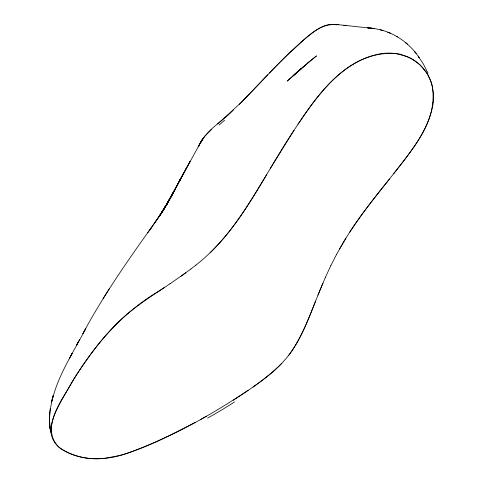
<?xml version="1.0" encoding="UTF-8"?>
<svg xmlns="http://www.w3.org/2000/svg" width="483" height="483" viewBox="0 0 483 483"><rect width="100%" height="100%" fill="white"/><g stroke="black" fill="none" stroke-linecap="round" stroke-linejoin="round"><path stroke-width="0.72" d="M49.755 412.899L49.435 421.973L50.093 428.656M50.226 408.467L49.508 415.229L49.435 421.973C49.508 387.469 70.464 357.927 85.835 328.458L82.895 333.668C102.801 296.405 126.938 261.677 151.529 227.402L147.701 232.806M432.75 102.396C430.872 123.739 417.952 141.845 405.545 158.496C386.738 183.148 366.229 206.555 349.414 232.667M200.693 142.92C207.69 128.774 223.055 121.106 233.579 109.792M315.628 301.018C308.033 319.861 300.909 339.326 288.448 355.621M318.013 295.101L325.397 277.351M322.855 283.243C313.618 304.749 306.627 327.414 294.171 347.392C284.034 363.85 268.633 376.052 253.02 387.022M325.433 277.272L330.77 265.747M201.465 141.41L204.502 136.399L211.645 129.341M330.752 265.795L336.5 254.529M176.126 187.513L180.509 178.97L173.651 192.047L181.566 177.201M172.051 194.764L165.095 207.219L184.047 172.479L179.537 180.859L180.509 178.97M185.671 169.412L182.151 176.09L190.175 161.25L185.671 169.412L186.589 167.692M69.226 358.869L72.209 353.218L70.24 356.937M179.537 180.859L202.661 138.766L198.229 146.747L201.846 140.1M172.177 194.486L173.216 192.542L167.408 203.126M78.469 341.584L76.453 345.309L79.562 339.573M336.512 254.505L345.979 238.095M174.369 190.604L166.381 205.329L175.613 188.678M155.025 222.403L166.261 205.329L161.002 213.54L168.271 201.985L159.517 216.082L173.337 192.747L162.807 211.143L171.079 196.738M160.489 214.971L165.319 206.549M339.561 248.944C353.556 223.858 371.56 201.357 389.485 179.024M168.549 200.94L169.787 198.791M395.698 53.474C347.682 50.606 317.234 94.867 294.026 130.338C262.975 176.247 240.631 230.137 195.905 265.113M270.305 168.489L294.056 130.253M266.592 174.731C249.953 202.166 233.422 230.3 210.129 252.736M109.496 288.405L103.054 298.742M163.145 210.141L164.649 207.732M157.331 219.367L162.596 211.017L161.002 213.54M298.114 124.131C318.243 94.01 343.027 60.303 381.135 53.655A59.367 45.988 -43.1 0 1 392.25 53.221L400.033 54.078L408.92 57.525A68.713 53.625 -44.6 0 1 412.554 59.481L416.612 62.204A68.399 53.353 -44.6 0 1 422.547 67.62L425.571 71.351A68.664 53.547 -44.6 0 1 427.787 74.702L431.554 82.756L433.42 93.062A58.775 45.988 -41.8 0 1 433.173 103.199C428.832 130.555 410.079 152.574 393.615 173.765M151.197 227.976L160.688 214.156M156.969 219.56L149.319 230.512M267.757 74.793L240.757 102.909L217.604 124.004M269.315 73.072C280.907 61.287 292.45 49.411 305.075 38.718C314.035 31.636 324.661 21.958 337.025 24.844M281.927 363.222C267.588 377.845 250.26 389.063 233.241 400.262M239.29 104.328C256.467 87.224 272.533 69.039 290.096 52.315C303.402 41.435 317.361 22.653 336.428 24.748M296.52 72.716L308.872 62.102L287.168 81.108L305.135 65.259M292.94 75.916L301.392 68.471L297.208 72.106M293.694 75.221L297.92 71.49L294.479 74.527M190.9 269.001L195.965 265.07M190.924 268.983L180.582 276.517M185.768 272.804L169.938 283.817M248.214 390.27C210.395 415.567 170.119 437.96 127.21 453.332C105.3 461.072 78.934 461.597 59.361 447.602C38.712 427.823 63.557 398.149 73.615 379.487C85.249 361.266 97.808 343.504 112.678 327.758C129.221 309.983 150.026 297.123 170.058 283.744M159.42 290.832C121.523 312.906 92.778 347.029 70.663 384.377C61.293 402.466 36.817 433.686 62.404 449.637M159.559 290.742L164.794 287.27M200.789 419.407L206.356 416.334M195.132 422.45C171.622 434.471 148.033 446.974 122.664 454.624A90.206 59.669 -12.8 0 1 110.088 457.304C94.088 460.818 76.869 458.041 62.724 449.824M367.183 27.821L372.58 28.37L343.811 25.273M338.818 24.724L337.569 24.615L344.391 25.339M345.291 25.43L344.675 25.37L346.19 25.521M368.094 27.899L372.58 28.37M336.82 24.53L338.028 24.651M372.719 28.406C391.544 30.538 408.624 41.888 419.123 57.477L418.193 56.197L423.259 63.828L428.047 73.168M395.812 53.565L405.907 56.143A68.381 53.287 -43.7 0 1 414.849 60.737L419.981 64.776L426.187 72.1M380.199 29.765L382.989 30.538M387.644 32.132L390.391 33.273M396.615 36.418L397.509 36.913M406.825 43.675L405.46 42.522L407.755 44.466M415.483 52.677L414.468 51.482L416.424 53.8M50.86 433.07L49.767 426.471L49.417 419.769L50.437 430.969M426.169 72.118A67.898 53.039 -43.3 0 1 430.516 80.601L432.418 86.692L432.961 92.12A85.056 67.686 -40.5 0 1 432.786 102.39M219.119 124.982A112.569 9.443 -38.7 0 1 224.589 120.195M234.533 401.971A727.338 617.709 41 0 1 207.581 418.121M52.677 397.69L51.488 401.995L53.299 395.45L52.677 397.69M311.885 59.62L307.949 62.868L316.51 55.889L311.885 59.62M373.546 28.497L370.866 28.177L374.506 28.636L371.795 28.286L373.546 28.497"/></g></svg>
